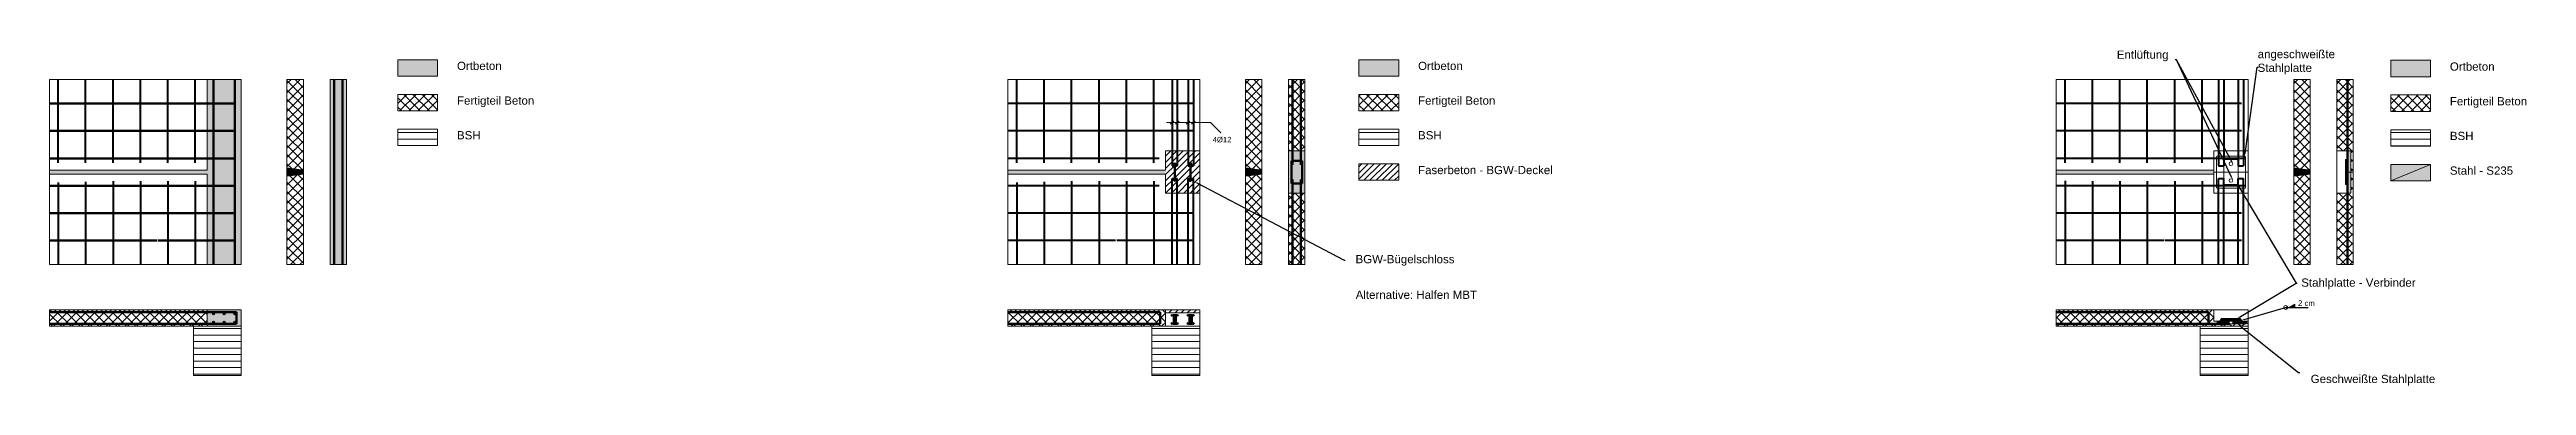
# Model space of a CAD drawing. Header units: millimetres. Extents: x 749 to 18816, y 346 to 2797.
import ezdxf
from ezdxf import colors
from ezdxf.entities.mleader import LeaderData, LeaderLine
from ezdxf.math import Vec2, Vec3

# ---------------------------------------------------------------- set-up
doc = ezdxf.new("R2010")
doc.units = ezdxf.units.MM
doc.header["$LTSCALE"] = 5
doc.layers.add('dick', color=7, linetype='Continuous')
doc.styles.get("Standard").update_dxf_attribs({"font": 'arial.ttf'})
doc.linetypes.add('ZIGZAG', pattern='A,0.00254,-5.08,[131,ltypeshp.shx,S=5.08,R=0,X=-5.08,Y=0],-10.16,[131,ltypeshp.shx,S=5.08,R=180,X=5.08,Y=0],-5.08', length=20.32254)

msp = doc.modelspace()

# ---------------------------------------------------------------- hatches: boundary and pattern name
at = {"lineweight": 9, "transparency": 33554559}
h = msp.add_hatch(color=8, dxfattribs=at)
h.dxf.hatch_style = 1
h.paths.add_polyline_path([(3580, 2602), (3580, 2723), (3290, 2723), (3290, 2602)])
h = msp.add_hatch(color=8, dxfattribs=at)
h.dxf.hatch_style = 1
h.paths.add_polyline_path([(10590, 2602), (10590, 2723), (10299, 2723), (10299, 2602)])
at = {"linetype": 'Continuous', "lineweight": 9, "transparency": 33554559}
h = msp.add_hatch(color=8, dxfattribs=at)
h.dxf.hatch_style = 1
h.paths.add_polyline_path([(18116, 2598), (18116, 2719), (17826, 2719), (17826, 2598)])
h = msp.add_hatch(color=8, dxfattribs=at)
h.dxf.hatch_style = 1
h.paths.add_polyline_path([(2100, 2003), (1945, 2003), (1945, 1803), (2100, 1803)])
h.paths.add_polyline_path([(2100, 2203), (1945, 2203), (1945, 2003), (2100, 2003)])
h.paths.add_polyline_path([(2100, 2403), (1945, 2403), (1945, 2203), (2100, 2203)])
h.paths.add_polyline_path([(2100, 2578), (1945, 2578), (1945, 2403), (2100, 2403)])
h.paths.add_polyline_path([(2148, 2578), (2100, 2578), (2100, 2403), (2100, 2203), (2100, 2003), (2100, 1803), (2100, 1228), (2148, 1228)])
h.paths.add_polyline_path([(2100, 1803), (1945, 1803), (1945, 1603), (2100, 1603)])
h.paths.add_polyline_path([(2100, 1603), (1945, 1603), (1945, 1403), (2100, 1403)])
h.paths.add_polyline_path([(2100, 1403), (1945, 1403), (1945, 1228), (2100, 1228)])
h.paths.add_polyline_path([(1945, 1403), (1898, 1403), (1898, 1228), (1945, 1228)])
h.paths.add_polyline_path([(1945, 1603), (1898, 1603), (1898, 1403), (1945, 1403)])
h.paths.add_polyline_path([(1945, 1803), (1898, 1803), (1898, 1603), (1945, 1603)])
h.paths.add_polyline_path([(1945, 2003), (1898, 2003), (1898, 1918), (749, 1918), (749, 1888), (1898, 1888), (1898, 1803), (1945, 1803)])
h.paths.add_polyline_path([(1945, 2203), (1898, 2203), (1898, 2003), (1945, 2003)])
h.paths.add_polyline_path([(1945, 2403), (1898, 2403), (1898, 2203), (1945, 2203)])
h.paths.add_polyline_path([(1945, 2578), (1898, 2578), (1898, 2403), (1945, 2403)])
at = {"linetype": 'Continuous', "lineweight": 9, "transparency": 33554687}
h = msp.add_hatch(dxfattribs=at)
h.set_pattern_fill('ANSI37', color=256, scale=15)
h.paths.add_polyline_path([(2601, 2578), (2571, 2578), (2481, 2578), (2481, 1933), (2601, 1918)])
h.paths.add_polyline_path([(2601, 1888), (2481, 1873), (2481, 1228), (2511, 1228), (2601, 1228)])
at = {"linetype": 'Continuous', "lineweight": 9, "transparency": 33554559}
h = msp.add_hatch(color=8, dxfattribs=at)
h.dxf.hatch_style = 1
h.paths.add_polyline_path([(2885, 2578), (2825, 2578), (2825, 1228), (2885, 1228)])
h.paths.add_polyline_path([(2825, 2578), (2795, 2578), (2795, 1228), (2825, 1228)])
h.paths.add_polyline_path([(2915, 2578), (2885, 2578), (2885, 1228), (2915, 1228)])
at = {"linetype": 'Continuous', "lineweight": 9, "transparency": 33554687}
h = msp.add_hatch(dxfattribs=at)
h.set_pattern_fill('ANSI37', color=256, scale=15)
h.set_pattern_definition([(45, (6991.16, 0), (-33.67596, 33.67596), []), (135, (6991.16, 0), (-33.67596, -33.67596), [])])
h.paths.add_polyline_path([(9592, 2578), (9562, 2578), (9472, 2578), (9472, 1933), (9592, 1918)])
h.paths.add_polyline_path([(9592, 1888), (9472, 1873), (9472, 1228), (9502, 1228), (9592, 1228)])
h = msp.add_hatch(dxfattribs=at)
h.set_pattern_fill('ANSI37', color=256, scale=15)
h.paths.add_polyline_path([(9876, 2578), (9816, 2578), (9816, 2057), (9876, 2057)])
h.paths.add_polyline_path([(9906, 2578), (9876, 2578), (9876, 2057), (9906, 2057)])
h.paths.add_polyline_path([(9816, 2578), (9786, 2578), (9786, 2057), (9816, 2057)])
h.paths.add_polyline_path([(9816, 1749), (9786, 1749), (9786, 1228), (9816, 1228)])
h.paths.add_polyline_path([(9876, 1749), (9816, 1749), (9816, 1228), (9876, 1228)])
h.paths.add_polyline_path([(9906, 1749), (9876, 1749), (9876, 1228), (9906, 1228)])
h = msp.add_hatch(dxfattribs=at)
h.set_pattern_fill('ANSI37', color=256, scale=15)
h.set_pattern_definition([(45, (14637.06, 0), (-33.67596, 33.67596), []), (135, (14637.06, 0), (-33.67596, -33.67596), [])])
h.paths.add_polyline_path([(17238, 2578), (17208, 2578), (17118, 2578), (17118, 1933), (17238, 1918)])
h.paths.add_polyline_path([(17238, 1888), (17118, 1873), (17118, 1228), (17148, 1228), (17238, 1228)])
h = msp.add_hatch(dxfattribs=at)
h.set_pattern_fill('ANSI37', color=256, scale=15)
h.paths.add_polyline_path([(17510, 2578), (17432, 2578), (17432, 2057), (17510, 2057)])
h.paths.add_polyline_path([(17510, 1749), (17432, 1749), (17432, 1228), (17462, 1228), (17510, 1228)])
h.paths.add_polyline_path([(17552, 1903), (17535, 1903), (17535, 1749), (17515, 1749), (17510, 1749), (17510, 1228), (17552, 1228)])
h.paths.add_polyline_path([(17552, 2578), (17522, 2578), (17510, 2578), (17510, 2057), (17515, 2057), (17535, 2057), (17535, 1903), (17552, 1903)])
at = {"lineweight": 9, "transparency": 33554687}
h = msp.add_hatch(dxfattribs=at)
h.set_pattern_fill('ANSI37', color=256, scale=15)
h.set_pattern_definition([(45, (481.336, 0), (-33.67596, 33.67596), []), (135, (481.336, 0), (-33.67596, -33.67596), [])])
h.paths.add_polyline_path([(3580, 2349), (3580, 2470), (3290, 2470), (3290, 2349)])
h = msp.add_hatch(dxfattribs=at)
h.set_pattern_fill('ANSI37', color=256, scale=15)
h.set_pattern_definition([(45, (500, 0), (-33.67596, 33.67596), []), (135, (500, 0), (-33.67596, -33.67596), [])])
h.paths.add_polyline_path([(10590, 2349), (10590, 2470), (10299, 2470), (10299, 2349)])
at = {"linetype": 'Continuous', "lineweight": 9, "transparency": 33554687}
h = msp.add_hatch(dxfattribs=at)
h.set_pattern_fill('ANSI37', color=256, scale=15)
h.set_pattern_definition([(45, (-335.54, 0), (-33.67596, 33.67596), []), (135, (-335.54, 0), (-33.67596, -33.67596), [])])
h.paths.add_polyline_path([(18116, 2345), (18116, 2466), (17826, 2466), (17826, 2345)])
at = {"lineweight": 9, "transparency": 33554687}
h = msp.add_hatch(dxfattribs=at)
h.set_pattern_fill('ANSI31', color=256, scale=15, angle=315)
h.paths.add_polyline_path([(3290, 2217), (3290, 2096), (3580, 2096), (3580, 2217)])
h = msp.add_hatch(dxfattribs=at)
h.set_pattern_fill('ANSI31', color=256, scale=15, angle=315)
h.set_pattern_definition([(0, (500, 0), (1e-14, 47.625), [])])
h.paths.add_polyline_path([(10299, 2217), (10299, 2096), (10590, 2096), (10590, 2217)])
h = msp.add_hatch(dxfattribs=at)
h.set_pattern_fill('ANSI31', color=256, scale=15, angle=315)
h.set_pattern_definition([(0, (-335.54, 0), (1e-14, 47.625), [])])
h.paths.add_polyline_path([(17826, 2212), (17826, 2092), (18116, 2092), (18116, 2212)])
at = {"lineweight": 9, "transparency": 33554559}
h = msp.add_hatch(dxfattribs=at)
h.set_pattern_fill('ANSI31', color=256, scale=10)
h.paths.add_polyline_path([(9139, 2057), (9092, 2057), (9092, 1949), (9072, 1949), (9072, 1856), (9092, 1856), (9092, 1749), (9139, 1749)])
edge = h.paths.add_edge_path()
edge.add_line((9092, 2057), (9053, 2057))
edge.add_line((9053, 2057), (9053, 1949))
edge.add_line((9053, 1949), (9072, 1949))
edge.add_line((9072, 1949), (9072, 1956))
edge.add_line((9072, 1956), (9060, 1956))
edge.add_arc((9072, 1956), 12.4, 0, 180, ccw=False)
edge.add_line((9085, 1956), (9072, 1956))
edge.add_line((9072, 1956), (9072, 1949))
edge.add_line((9072, 1949), (9092, 1949))
edge.add_line((9092, 1949), (9092, 2057))
h.paths.add_polyline_path([(9053, 2057), (8975, 2057), (8975, 1949), (8956, 1949), (8956, 1856), (8975, 1856), (8975, 1749), (9053, 1749), (9053, 1856), (9072, 1856), (9072, 1949), (9053, 1949)])
edge = h.paths.add_edge_path()
edge.add_line((8975, 2057), (8937, 2057))
edge.add_line((8937, 2057), (8937, 1949))
edge.add_line((8937, 1949), (8956, 1949))
edge.add_line((8956, 1949), (8956, 1956))
edge.add_line((8956, 1956), (8944, 1956))
edge.add_arc((8956, 1956), 12.4, 0, 180, ccw=False)
edge.add_line((8968, 1956), (8956, 1956))
edge.add_line((8956, 1956), (8956, 1949))
edge.add_line((8956, 1949), (8975, 1949))
edge.add_line((8975, 1949), (8975, 2057))
h.paths.add_polyline_path([(8937, 2057), (8889, 2057), (8889, 1918), (8888, 1918), (8888, 1888), (8889, 1888), (8889, 1749), (8937, 1749), (8937, 1856), (8956, 1856), (8956, 1949), (8937, 1949)])
edge = h.paths.add_edge_path()
edge.add_line((8975, 1856), (8956, 1856))
edge.add_line((8956, 1856), (8956, 1850))
edge.add_line((8956, 1850), (8968, 1850))
edge.add_arc((8956, 1850), 12.4, -180, 0, ccw=False)
edge.add_line((8944, 1850), (8956, 1850))
edge.add_line((8956, 1850), (8956, 1856))
edge.add_line((8956, 1856), (8937, 1856))
edge.add_line((8937, 1856), (8937, 1749))
edge.add_line((8937, 1749), (8975, 1749))
edge.add_line((8975, 1749), (8975, 1856))
edge = h.paths.add_edge_path()
edge.add_line((9092, 1856), (9072, 1856))
edge.add_line((9072, 1856), (9072, 1850))
edge.add_line((9072, 1850), (9085, 1850))
edge.add_arc((9072, 1850), 12.4, -180, 0, ccw=False)
edge.add_line((9060, 1850), (9072, 1850))
edge.add_line((9072, 1850), (9072, 1856))
edge.add_line((9072, 1856), (9053, 1856))
edge.add_line((9053, 1856), (9053, 1749))
edge.add_line((9053, 1749), (9092, 1749))
edge.add_line((9092, 1749), (9092, 1856))
at = {"linetype": 'Continuous', "lineweight": 9, "transparency": 33554516}
h = msp.add_hatch(color=256, dxfattribs=at)
h.dxf.hatch_style = 1
h.paths.add_polyline_path([(17515, 1994), (17495, 1994), (17495, 1812), (17515, 1812)])
at = {"linetype": 'Continuous', "lineweight": 9, "transparency": 33554687}
h = msp.add_hatch(color=256, dxfattribs=at)
h.dxf.hatch_style = 1
h.paths.add_polyline_path([(17535, 1903), (17515, 1903), (17515, 1749), (17535, 1749)])
h.paths.add_polyline_path([(17535, 2057), (17515, 2057), (17515, 1903), (17535, 1903)])
at = {"linetype": 'Continuous', "lineweight": 9, "transparency": 33554559}
h = msp.add_hatch(color=8, dxfattribs=at)
h.dxf.hatch_style = 1
h.paths.add_polyline_path([(2601, 1918), (2481, 1933), (2481, 1873), (2601, 1888)])
at = {"lineweight": 9, "transparency": 33554559}
h = msp.add_hatch(color=8, dxfattribs=at)
h.dxf.hatch_style = 1
h.paths.add_polyline_path([(8889, 1918), (7740, 1918), (7740, 1888), (8889, 1888)])
at = {"linetype": 'Continuous', "lineweight": 9, "transparency": 33554559}
h = msp.add_hatch(color=8, dxfattribs=at)
h.dxf.hatch_style = 1
h.paths.add_polyline_path([(9592, 1918), (9472, 1933), (9472, 1873), (9592, 1888)])
at = {"lineweight": 9, "transparency": 33554559}
h = msp.add_hatch(dxfattribs=at)
h.set_pattern_fill('ANSI31', color=256, scale=10)
h.set_pattern_definition([(45, (500, 0), (-22.45064, 22.45064), [])])
h.paths.add_polyline_path([(10590, 1843), (10590, 1964), (10299, 1964), (10299, 1843)])
at = {"linetype": 'Continuous', "lineweight": 9, "transparency": 33554559}
h = msp.add_hatch(color=8, dxfattribs=at)
h.dxf.hatch_style = 1
h.paths.add_polyline_path([(16535, 1918), (15386, 1918), (15386, 1888), (16535, 1888)])
h = msp.add_hatch(color=8, dxfattribs=at)
h.dxf.hatch_style = 1
h.paths.add_polyline_path([(17238, 1918), (17118, 1933), (17118, 1873), (17238, 1888)])
at = {"lineweight": 9, "transparency": 33554516}
h = msp.add_hatch(color=256, dxfattribs=at)
h.dxf.hatch_style = 1
h.paths.add_polyline_path([(18116, 1959), (17826, 1959), (17826, 1839)])
at = {"lineweight": 9, "transparency": 33554687}
h = msp.add_hatch(color=256, dxfattribs=at)
h.dxf.hatch_style = 1
h.paths.add_polyline_path([(18116, 1959), (17826, 1839), (18116, 1839)])
h = msp.add_hatch(color=256, dxfattribs=at)
h.dxf.hatch_style = 1
h.paths.add_polyline_path([(17127, 939), (17086, 915), (17127, 915)])
h = msp.add_hatch(dxfattribs=at)
h.set_pattern_fill('ANSI37', color=256, scale=15)
h.paths.add_polyline_path([(1898, 898), (749, 898), (749, 880), (1898, 880)])
h.paths.add_polyline_path([(1898, 880), (749, 880), (749, 797), (1898, 797)])
h.paths.add_polyline_path([(1898, 797), (749, 797), (749, 778), (1898, 778)])
h = msp.add_hatch(dxfattribs=at)
h.set_pattern_fill('ANSI31', color=256, scale=15, angle=315)
h.paths.add_polyline_path([(1798, 778), (1798, 418), (2148, 418), (2148, 778)])
at = {"lineweight": 9, "transparency": 33554559}
h = msp.add_hatch(color=8, dxfattribs=at)
h.dxf.hatch_style = 1
h.paths.add_polyline_path([(2148, 778), (2148, 898), (1898, 898), (1898, 778)])
h.paths.add_polyline_path([(2107, 808, -1), (2094, 808, -1)], flags=16)
h.paths.add_polyline_path([(2030, 808, -1), (2016, 808, -1)], flags=16)
h.paths.add_polyline_path([(2094, 868, -1), (2107, 868, -1)], flags=16)
h.paths.add_polyline_path([(2016, 868, -1), (2030, 868, -1)], flags=16)
h.paths.add_polyline_path([(1939, 808, -1), (1952, 808, -1)], flags=16)
h.paths.add_polyline_path([(1939, 868, -1), (1952, 868, -1)], flags=16)
at = {"lineweight": 9, "transparency": 33554687}
h = msp.add_hatch(color=256, dxfattribs=at)
h.dxf.hatch_style = 1
h.paths.add_polyline_path([(2107, 868, 1), (2094, 868, 1)])
h.paths.add_polyline_path([(2030, 868, 1), (2016, 868, 1)])
h.paths.add_polyline_path([(1952, 868, 1), (1939, 868, 1)])
h.paths.add_polyline_path([(1952, 808, 1), (1939, 808, 1)])
h.paths.add_polyline_path([(2030, 808, 1), (2016, 808, 1)])
h.paths.add_polyline_path([(2107, 808, 1), (2094, 808, 1)])
h = msp.add_hatch(dxfattribs=at)
h.set_pattern_fill('ANSI37', color=256, scale=15)
h.paths.add_polyline_path([(8889, 898), (7740, 898), (7740, 880), (8889, 880)])
h.paths.add_polyline_path([(8889, 880), (7740, 880), (7740, 797), (8889, 797)])
h.paths.add_polyline_path([(8889, 797), (7740, 797), (7740, 778), (8889, 778)])
h = msp.add_hatch(dxfattribs=at)
h.set_pattern_fill('ANSI31', color=256, scale=15, angle=315)
h.paths.add_polyline_path([(8789, 778), (8789, 418), (9139, 418), (9139, 778)])
at = {"lineweight": 9, "transparency": 33554559}
h = msp.add_hatch(dxfattribs=at)
h.set_pattern_fill('ANSI31', color=256, scale=10)
h.paths.add_polyline_path([(9139, 898), (8889, 898), (8889, 876), (9139, 876)])
at = {"lineweight": 100, "transparency": 33554687}
h = msp.add_hatch(color=256, dxfattribs=at)
h.dxf.hatch_style = 1
h.paths.add_polyline_path([(8969, 858, 1), (8982, 858, 1)])
h.paths.add_polyline_path([(8969, 798, 1), (8982, 798, 1)])
h.paths.add_polyline_path([(9085, 858, 1), (9098, 858, 1)])
h.paths.add_polyline_path([(9046, 858, 1), (9060, 858, 1)])
h.paths.add_polyline_path([(8943, 858, 1), (8930, 858, 1)])
h.paths.add_polyline_path([(8943, 798, 1), (8930, 798, 1)])
h.paths.add_polyline_path([(9060, 798, 1), (9046, 798, 1)])
h.paths.add_polyline_path([(9098, 798, 1), (9085, 798, 1)])
at = {"lineweight": 9, "transparency": 33554554}
h = msp.add_hatch(color=256, dxfattribs=at)
h.dxf.hatch_style = 1
h.paths.add_polyline_path([(8944, 790), (8968, 790), (8968, 865), (8944, 865)])
h.paths.add_polyline_path([(9060, 790), (9085, 790), (9085, 865), (9060, 865)])
at = {"linetype": 'Continuous', "lineweight": 9, "transparency": 33554687}
h = msp.add_hatch(dxfattribs=at)
h.set_pattern_fill('ANSI37', color=256, scale=15)
h.paths.add_polyline_path([(16497, 880), (15386, 880), (15386, 797), (16497, 797)], flags=17)
h.paths.add_polyline_path([(16535, 898), (15386, 898), (15386, 880), (16497, 880), (16497, 797), (16560, 797), (16560, 816), (16535, 816)])
h.paths.add_polyline_path([(16785, 816), (16770, 816), (16770, 797), (16674, 797), (16647, 797), (16560, 797), (15386, 797), (15386, 778), (16785, 778)])
at = {"lineweight": 9, "transparency": 33554687}
h = msp.add_hatch(dxfattribs=at)
h.set_pattern_fill('ANSI31', color=256, scale=15, angle=315)
h.paths.add_polyline_path([(16435, 778), (16435, 418), (16785, 418), (16785, 778)])
h = msp.add_hatch(color=256, dxfattribs=at)
h.dxf.hatch_style = 1
h.paths.add_polyline_path([(16770, 816), (16674, 816), (16674, 797), (16770, 797)])
h.paths.add_polyline_path([(16647, 816), (16560, 816), (16560, 797), (16647, 797)])
at = {"lineweight": 9, "true_color": 0x293189, "transparency": 33554516}
h = msp.add_hatch(color=177, dxfattribs=at)
h.dxf.hatch_style = 1
h.paths.add_polyline_path([(16590, 830), (16576, 816), (16590, 816)])
h.paths.add_polyline_path([(16731, 830), (16731, 816), (16745, 816)])
at = {"lineweight": 9, "transparency": 33554516}
h = msp.add_hatch(color=256, dxfattribs=at)
h.dxf.hatch_style = 1
h.paths.add_polyline_path([(16731, 835), (16590, 835), (16590, 816), (16647, 816), (16674, 816), (16731, 816)])
at = {"layer": 'dick', "linetype": 'Continuous', "lineweight": 18, "transparency": 33554559}
h = msp.add_hatch(color=8, dxfattribs=at)
h.dxf.hatch_style = 1
h.paths.add_polyline_path([(9816, 2057), (9786, 2057), (9786, 1749), (9816, 1749), (9816, 1820), (9807, 1820), (9807, 1986), (9816, 1986)])
h.paths.add_polyline_path([(9876, 2057), (9816, 2057), (9816, 1986), (9876, 1986)])
h.paths.add_polyline_path([(9886, 1986), (9807, 1986), (9807, 1820), (9816, 1820), (9886, 1820)])
h.paths.add_polyline_path([(9876, 1820), (9816, 1820), (9816, 1749), (9876, 1749)])
h.paths.add_polyline_path([(9906, 2057), (9876, 2057), (9876, 1986), (9886, 1986), (9886, 1820), (9876, 1820), (9876, 1749), (9906, 1749)])
at = {"layer": 'dick', "transparency": 33554687}
h = msp.add_hatch(color=256, dxfattribs=at)
h.dxf.hatch_style = 1
h.paths.add_polyline_path([(8944, 1956), (8968, 1956, 1)])
h.paths.add_polyline_path([(9060, 1956), (9085, 1956, 1)])
h.paths.add_polyline_path([(9085, 1850), (9060, 1850, 1)])
h.paths.add_polyline_path([(8968, 1850), (8944, 1850, 1)])

# ---------------------------------------------------------------- linework, layer by layer
at = {"color": 0, "linetype": 'Continuous', "lineweight": 9}
for p, q in [((749, 2003), (749, 2578)), ((749, 2578), (1185, 2578)), ((1462, 2578), (1898, 2578)), ((2148, 2578), (1898, 2578)), ((2481, 2578), (2481, 1228)), ((2601, 2578), (2481, 2578)), ((2601, 2578), (2571, 2578)), ((2601, 1228), (2601, 2578)), ((2795, 2578), (2795, 1228)), ((2915, 2578), (2795, 2578)), ((2915, 2578), (2885, 2578)), ((2915, 1228), (2915, 2578)), ((8301, 2578), (7740, 2578)), ((9472, 2578), (9472, 1228)), ((9592, 2578), (9472, 2578)), ((9592, 2578), (9562, 2578)), ((9592, 1228), (9592, 2578)), ((9786, 2578), (9786, 1228)), ((9906, 2578), (9786, 2578)), ((9906, 2578), (9876, 2578)), ((9906, 1228), (9906, 2578)), ((17118, 2578), (17118, 1228)), ((17238, 2578), (17118, 2578)), ((17238, 2578), (17208, 2578)), ((17238, 1228), (17238, 2578)), ((17432, 2578), (17432, 1228)), ((17552, 2578), (17432, 2578)), ((17552, 2578), (17522, 2578)), ((17552, 1228), (17552, 2578)), ((2481, 1933), (2601, 1918)), ((2481, 1873), (2601, 1888)), ((9472, 1933), (9592, 1918)), ((9472, 1873), (9592, 1888)), ((17118, 1933), (17238, 1918)), ((17118, 1873), (17238, 1888)), ((749, 1750), (749, 1228)), ((7740, 1765), (7740, 1228)), ((1185, 1228), (749, 1228)), ((1462, 1228), (1898, 1228)), ((2148, 1228), (1898, 1228)), ((2481, 1228), (2601, 1228)), ((2481, 1228), (2511, 1228)), ((2795, 1228), (2915, 1228)), ((2795, 1228), (2825, 1228)), ((7740, 1228), (8301, 1228)), ((9472, 1228), (9592, 1228)), ((9472, 1228), (9502, 1228)), ((9786, 1228), (9906, 1228)), ((9786, 1228), (9816, 1228)), ((17118, 1228), (17238, 1228)), ((17118, 1228), (17148, 1228)), ((17432, 1228), (17552, 1228)), ((17432, 1228), (17462, 1228)), ((749, 898), (749, 778))]:
    msp.add_line(p, q, dxfattribs=at)
at = {"color": 0, "linetype": 'ZIGZAG', "lineweight": 9}
for p, q in [((1185, 2578), (1462, 2578)), ((8301, 2578), (8578, 2578)), ((15947, 2578), (16224, 2578)), ((749, 2026), (749, 1750)), ((7740, 2041), (7740, 1765)), ((15386, 2041), (15386, 1765)), ((1185, 1228), (1462, 1228)), ((8301, 1228), (8578, 1228)), ((15911, 1228), (16188, 1228))]:
    msp.add_line(p, q, dxfattribs=at)
at = {"lineweight": 9}
for p, q in [((1898, 2578), (1898, 1918)), ((2148, 2578), (2148, 1228)), ((9139, 2578), (9139, 1228)), ((16785, 2578), (16785, 1228)), ((8897, 2264), (9217, 2264)), ((8923, 2252), (8937, 2264)), ((8937, 2264), (8950, 2275)), ((8962, 2252), (8975, 2264)), ((8975, 2264), (8989, 2275)), ((9039, 2252), (9053, 2264)), ((9053, 2264), (9066, 2275)), ((9078, 2252), (9092, 2264)), ((9092, 2264), (9105, 2275)), ((9217, 2264), (9293, 2189)), ((8889, 1918), (8889, 2057)), ((8889, 2057), (9139, 2057)), ((16535, 1918), (16535, 2057)), ((16535, 2057), (16785, 2057)), ((16555, 2014), (16555, 1903)), ((16760, 2020), (16561, 2020)), ((16766, 1903), (16766, 2014)), ((749, 1918), (1898, 1918)), ((749, 1888), (1898, 1888)), ((1898, 1888), (1898, 1228)), ((7740, 1918), (8889, 1918)), ((7740, 1888), (8889, 1888)), ((8889, 1888), (8889, 1749)), ((15386, 1918), (16535, 1918)), ((15386, 1888), (16535, 1888)), ((16535, 1918), (16535, 1888)), ((16535, 1903), (16785, 1903)), ((16535, 1888), (16535, 1749)), ((16555, 1903), (16766, 1903)), ((16555, 1791), (16555, 1903)), ((16766, 1903), (16766, 1791)), ((18116, 1959), (17826, 1839)), ((8889, 1749), (9139, 1749)), ((16535, 1749), (16785, 1749)), ((16760, 1786), (16561, 1786)), ((2148, 898), (749, 898)), ((2148, 778), (749, 778)), ((1798, 778), (1798, 418)), ((1898, 898), (1898, 778)), ((2148, 898), (2148, 418)), ((9139, 898), (7740, 898)), ((9139, 778), (7740, 778)), ((8789, 778), (8789, 418)), ((8889, 898), (8889, 778)), ((9139, 876), (8889, 876)), ((8944, 865), (8968, 865)), ((8944, 790), (8944, 865)), ((8944, 790), (8968, 790)), ((8968, 790), (8968, 865)), ((9060, 865), (9085, 865)), ((9060, 790), (9060, 865)), ((9060, 790), (9085, 790)), ((9085, 790), (9085, 865)), ((9139, 898), (9139, 418)), ((16785, 898), (15386, 898)), ((16785, 778), (15386, 778)), ((16435, 778), (16435, 418)), ((16535, 898), (16535, 816)), ((16535, 816), (16647, 816)), ((16576, 816), (16590, 830)), ((16590, 835), (16731, 835)), ((16590, 816), (16590, 835)), ((16647, 816), (16590, 816)), ((16647, 816), (16647, 797)), ((16647, 816), (16674, 816)), ((16674, 797), (16647, 797)), ((16674, 816), (16674, 797)), ((16674, 816), (16785, 816)), ((16731, 816), (16674, 816)), ((16745, 797), (16674, 797)), ((16731, 835), (16731, 816)), ((16745, 816), (16731, 830)), ((16785, 898), (16785, 418)), ((2148, 418), (1798, 418)), ((9139, 418), (8789, 418)), ((16785, 418), (16435, 418))]:
    msp.add_line(p, q, dxfattribs=at)
at = {"color": 7, "linetype": 'Continuous', "lineweight": 9}
for p, q in [((7740, 2578), (7740, 2041)), ((8578, 2578), (9139, 2578)), ((15947, 2578), (15386, 2578)), ((15386, 2041), (15386, 2578)), ((16785, 2578), (16224, 2578)), ((9786, 2057), (9906, 2057)), ((17432, 2057), (17515, 2057)), ((17515, 2057), (17515, 1749)), ((17515, 1903), (17552, 1903)), ((9786, 1749), (9906, 1749)), ((15386, 1765), (15386, 1228)), ((17432, 1749), (17515, 1749)), ((9139, 1228), (8578, 1228)), ((15386, 1228), (15911, 1228)), ((16188, 1228), (16785, 1228)), ((15386, 898), (15386, 778))]:
    msp.add_line(p, q, dxfattribs=at)
at = {"linetype": 'Continuous', "lineweight": 9}
msp.add_line((7740, 898), (7740, 778), dxfattribs=at)
at = {"lineweight": 70}
for p, q in [((8851, 880), (7740, 880)), ((8851, 797), (7740, 797)), ((8851, 880), (8851, 797))]:
    msp.add_line(p, q, dxfattribs=at)
at = {"lineweight": 9}
for points in [[(3290, 2723), (3580, 2723), (3580, 2602), (3290, 2602)], [(10299, 2723), (10590, 2723), (10590, 2602), (10299, 2602)], [(17826, 2719), (18116, 2719), (18116, 2598), (17826, 2598)], [(3290, 2470), (3580, 2470), (3580, 2349), (3290, 2349)], [(10299, 2470), (10590, 2470), (10590, 2349), (10299, 2349)], [(17826, 2466), (18116, 2466), (18116, 2345), (17826, 2345)], [(3290, 2217), (3580, 2217), (3580, 2096), (3290, 2096)], [(10299, 2217), (10590, 2217), (10590, 2096), (10299, 2096)], [(17826, 2212), (18116, 2212), (18116, 2092), (17826, 2092)], [(10299, 1964), (10590, 1964), (10590, 1843), (10299, 1843)], [(17826, 1959), (18116, 1959), (18116, 1839), (17826, 1839)]]:
    msp.add_lwpolyline(points, close=True, dxfattribs=at)
msp.add_lwpolyline([(16614, 1994), (16706, 1994, -0.414214), (16712, 1988), (16712, 1817, -0.414214), (16706, 1812), (16614, 1812, -0.414214), (16608, 1817), (16608, 1988, -0.414214)], format="xyb", close=True, dxfattribs=at)
at = {"color": 7, "linetype": 'Continuous', "lineweight": 9}
for points in [[(17495, 1994), (17515, 1994), (17515, 1812), (17495, 1812)], [(17515, 2057), (17535, 2057), (17535, 1749), (17515, 1749)]]:
    msp.add_lwpolyline(points, close=True, dxfattribs=at)
at = {"lineweight": 9}
for points in [[(17127, 915), (17127, 939), (17086, 915)], [(16647, 816), (16560, 816), (16560, 797), (16647, 797)], [(16674, 797), (16770, 797), (16770, 816), (16674, 816)]]:
    msp.add_lwpolyline(points, dxfattribs=at)
for centre, radius in [((16660, 1964), 13.1), ((16660, 1842), 13.1), ((17059, 915), 13.8)]:
    msp.add_circle(centre, radius, dxfattribs=at)
for centre in [(8937, 858), (8937, 798), (8975, 858), (8975, 798), (9053, 858), (9053, 798), (9092, 858), (9092, 798)]:
    msp.add_circle(centre, 6.62)
for centre, start, end in [((16561, 2014), 90, 180), ((16760, 2014), 0, 90), ((16561, 1791), 180, 270), ((16760, 1791), 270, 0)]:
    msp.add_arc(centre, 5.88, start, end, dxfattribs=at)
at = {"layer": 'dick', "lineweight": 40}
for p, q in [((812, 1970), (812, 2578)), ((1012, 1970), (1012, 2578)), ((1212, 1970), (1212, 2578)), ((1412, 1970), (1412, 2578)), ((1612, 1970), (1612, 2578)), ((1812, 1970), (1812, 2578)), ((7804, 1970), (7804, 2578)), ((8004, 1970), (8004, 2578)), ((8204, 1970), (8204, 2578)), ((8404, 1970), (8404, 2578)), ((8604, 1970), (8604, 2578)), ((8804, 1970), (8804, 2578)), ((8937, 2578), (8937, 1949)), ((8975, 2578), (8975, 1949)), ((9053, 2578), (9053, 1949)), ((9092, 2578), (9092, 1949)), ((15450, 1970), (15450, 2578)), ((15650, 1970), (15650, 2578)), ((15850, 1970), (15850, 2578)), ((16050, 1970), (16050, 2578)), ((16250, 1970), (16250, 2578)), ((16450, 1970), (16450, 2578)), ((16569, 2578), (16569, 1949)), ((16608, 2578), (16608, 1949)), ((16712, 2578), (16712, 1949)), ((16751, 2578), (16751, 1949)), ((8397, 2403), (7740, 2403)), ((9092, 2403), (8404, 2403)), ((16043, 2403), (15386, 2403)), ((16738, 2403), (16050, 2403)), ((9092, 2203), (7740, 2203)), ((16738, 2203), (15386, 2203)), ((8842, 2003), (7740, 2003)), ((16766, 2003), (15386, 2003)), ((812, 1828), (812, 1228)), ((1012, 1832), (1012, 1228)), ((1212, 1836), (1212, 1228)), ((1412, 1836), (1412, 1228)), ((1612, 1836), (1612, 1228)), ((1812, 1836), (1812, 1228)), ((7804, 1828), (7804, 1228)), ((8004, 1832), (8004, 1228)), ((8204, 1836), (8204, 1228)), ((8404, 1836), (8404, 1228)), ((8604, 1836), (8604, 1228)), ((8804, 1836), (8804, 1228)), ((8937, 1949), (8975, 1949)), ((8937, 1228), (8937, 1856)), ((8937, 1856), (8975, 1856)), ((8975, 1228), (8975, 1856)), ((9053, 1949), (9092, 1949)), ((9053, 1228), (9053, 1856)), ((9053, 1856), (9092, 1856)), ((9092, 1228), (9092, 1856)), ((15450, 1839), (15450, 1228)), ((15650, 1837), (15650, 1228)), ((15850, 1836), (15850, 1228)), ((16050, 1836), (16050, 1228)), ((16250, 1836), (16250, 1228)), ((16450, 1836), (16450, 1228)), ((16569, 1949), (16608, 1949)), ((16569, 1228), (16569, 1856)), ((16569, 1856), (16608, 1856)), ((16608, 1228), (16608, 1856)), ((16712, 1949), (16751, 1949)), ((16712, 1228), (16712, 1856)), ((16712, 1856), (16751, 1856)), ((16751, 1228), (16751, 1856)), ((8842, 1803), (7740, 1803)), ((16766, 1803), (15386, 1803)), ((9092, 1603), (7740, 1603)), ((16738, 1603), (15386, 1603)), ((8525, 1403), (7740, 1403)), ((9092, 1403), (8534, 1403)), ((16170, 1403), (15386, 1403)), ((16738, 1403), (16179, 1403))]:
    msp.add_line(p, q, dxfattribs=at)
at = {"layer": 'dick', "lineweight": 70}
for p, q in [((1945, 2578), (1945, 1228)), ((2100, 2578), (2100, 1228)), ((2825, 1228), (2825, 2578)), ((2885, 2578), (2885, 1228)), ((9816, 1956), (9816, 2578)), ((9876, 2578), (9876, 1956)), ((17510, 1956), (17510, 2578)), ((1406, 2403), (749, 2403)), ((2100, 2403), (1413, 2403)), ((2100, 2203), (749, 2203)), ((2100, 2003), (749, 2003)), ((9816, 1228), (9816, 1850)), ((9876, 1850), (9876, 1228)), ((17510, 1228), (17510, 1850)), ((2100, 1803), (749, 1803)), ((2100, 1603), (749, 1603)), ((1533, 1403), (749, 1403)), ((2100, 1403), (1542, 1403)), ((2112, 880), (749, 880)), ((2112, 797), (749, 797)), ((2112, 880), (2112, 797)), ((16497, 880), (15386, 880)), ((16647, 797), (15386, 797)), ((16497, 880), (16497, 797))]:
    msp.add_line(p, q, dxfattribs=at)
at = {"layer": 'dick'}
for p, q in [((8944, 1956), (8968, 1956)), ((8944, 1850), (8968, 1850)), ((9060, 1956), (9085, 1956)), ((9060, 1850), (9085, 1850))]:
    msp.add_line(p, q, dxfattribs=at)
at = {"layer": 'dick', "lineweight": 100}
for p, q in [((8956, 1850), (8956, 1956)), ((9072, 1850), (9072, 1956)), ((9807, 1820), (9807, 1986)), ((9886, 1820), (9886, 1986))]:
    msp.add_line(p, q, dxfattribs=at)
at = {"layer": 'dick', "color": 7, "linetype": 'Continuous', "lineweight": 200}
for p, q in [((9807, 1986), (9886, 1986)), ((9807, 1820), (9886, 1820))]:
    msp.add_line(p, q, dxfattribs=at)
at = {"layer": 'dick'}
for centre in [(1945, 868), (1945, 808), (2023, 868), (2023, 808), (2100, 868), (2100, 808)]:
    msp.add_circle(centre, 6.62, dxfattribs=at)
for centre, start, end in [((8956, 1956), 360, 180), ((8956, 1850), 180, 0), ((9072, 1956), 360, 180), ((9072, 1850), 180, 0)]:
    msp.add_arc(centre, 12.4, start, end, dxfattribs=at)

# ---------------------------------------------------------------- texts
at = {"lineweight": 9, "attachment_point": 1}
for s, width, insert, char_height in [('Ortbeton', 930.19, (3721, 2708), 60), ('Ortbeton', 930.19, (10731, 2708), 60), ('Entlüftung', 930.19, (15828, 2790), 60), ('angeschweißte Stahlplatte', 543.1, (16855, 2794), 60), ('Ortbeton', 930.19, (18257, 2703), 60), ('Fertigteil Beton', 930.19, (3721, 2455), 60), ('Fertigteil Beton', 930.19, (10731, 2455), 60), ('Fertigteil Beton', 930.19, (18257, 2450), 60), ('BSH', 930.19, (3721, 2202), 60), ('BSH', 930.19, (10731, 2202), 60), ('BSH', 930.19, (18257, 2197), 60), ('4%%C12', 930.19, (9233, 2160), 40), ('Faserbeton - BGW-Deckel', 930.19, (10731, 1948), 60), ('Stahl - S235', 930.19, (18257, 1944), 60), ('BGW-Bügelschloss', 930.19, (10275, 1298), 60), ('Stahlplatte - Verbinder', 930.19, (17173, 1127), 60), ('Alternative: Halfen MBT', 930.19, (10276, 1038), 60), ('2 cm', 170.81, (17150, 967), 40), ('Geschweißte Stahlplatte', 930.19, (17242, 424), 60)]:
    msp.add_mtext_dynamic_manual_height_columns(s, width=width, gutter_width=12.5, heights=[0], dxfattribs=dict(at, insert=insert, char_height=char_height))

# ---------------------------------------------------------------- leaders
at = {"lineweight": 9}
ml = msp.add_multileader_mtext('Standard', dxfattribs=at)
ml.set_content('', color=256)
ml.set_leader_properties()
ml.build(insert=Vec2(0, 0))
ml.multileader.update_dxf_attribs({"arrow_head_size": 20})
ctx = ml.context
ctx.base_point, ctx.arrow_head_size, ctx.plane_origin = Vec3(16250, 2721), 20, Vec3(16964, 1817)
ctx.text_align_type = 2
notes = []
notes.append((ctx, [(1, (1, 1, 0), (16262, 2721), (-1, 0), 8, [(0, [(16676, 1842)], 0, [])])]))
ctx.mtext.insert, ctx.mtext.alignment, ctx.mtext.flow_direction = Vec3(16252, 2723), 3, 5
ml = msp.add_multileader_mtext('Standard', dxfattribs=at)
ml.set_content('', color=256)
ml.set_leader_properties()
ml.build(insert=Vec2(0, 0))
ml.multileader.update_dxf_attribs({"arrow_head_size": 20})
ctx = ml.context
ctx.base_point, ctx.arrow_head_size, ctx.plane_origin = Vec3(16250, 2721), 20, Vec3(16964, 1988)
ctx.text_align_type = 2
notes.append((ctx, [(1, (1, 1, 0), (16262, 2721), (-1, 0), 8, [(0, [(16676, 1964)], 0, [])])]))
ctx.mtext.insert, ctx.mtext.alignment, ctx.mtext.flow_direction = Vec3(16252, 2723), 3, 5
ml = msp.add_multileader_mtext('Standard', dxfattribs=at)
ml.set_content('', color=256)
ml.set_leader_properties()
ml.build(insert=Vec2(0, 0))
ml.multileader.update_dxf_attribs({"arrow_head_size": 20})
ctx = ml.context
ctx.base_point, ctx.arrow_head_size, ctx.plane_origin = Vec3(16860, 2668), 20, Vec3(16760, 2020)
notes.append((ctx, [(0, (1, 1, 0), (16852, 2668), (1, 0), 8, [(0, [(16760, 2020)], 0, [])])]))
ctx.mtext.insert, ctx.mtext.flow_direction = Vec3(16862, 2670), 5
ml = msp.add_multileader_mtext('Standard', dxfattribs=at)
ml.set_content('', color=256)
ml.set_leader_properties()
ml.build(insert=Vec2(0, 0))
ml.multileader.update_dxf_attribs({"arrow_head_size": 20})
ctx = ml.context
ctx.base_point, ctx.arrow_head_size, ctx.plane_origin = Vec3(10199, 1260), 20, Vec3(9100, 1833)
notes.append((ctx, [(0, (1, 1, 0), (10191, 1260), (1, 0), 8, [(0, [(9100, 1833)], 0, [])])]))
ctx.mtext.insert, ctx.mtext.flow_direction = Vec3(10201, 1262), 5
ml = msp.add_multileader_mtext('Standard', dxfattribs=at)
ml.set_content('', color=256)
ml.set_leader_properties()
ml.build(insert=Vec2(0, 0))
ml.multileader.update_dxf_attribs({"arrow_head_size": 20})
ctx = ml.context
ctx.base_point, ctx.arrow_head_size, ctx.plane_origin = Vec3(17143, 1093), 20, Vec3(16706, 1817)
notes.append((ctx, [(0, (1, 1, 0), (17135, 1093), (1, 0), 8, [(0, [(16706, 1817)], 0, [])])]))
ctx.mtext.insert, ctx.mtext.flow_direction = Vec3(17145, 1095), 5
ml = msp.add_multileader_mtext('Standard', dxfattribs=at)
ml.set_content('', color=256)
ml.set_leader_properties()
ml.build(insert=Vec2(0, 0))
ml.multileader.update_dxf_attribs({"arrow_head_size": 20})
ctx = ml.context
ctx.base_point, ctx.arrow_head_size, ctx.plane_origin = Vec3(17143, 1093), 20, Vec3(16706, 835)
notes.append((ctx, [(0, (1, 1, 0), (17135, 1093), (1, 0), 8, [(0, [(16706, 835)], 0, [])])]))
ctx.mtext.insert, ctx.mtext.flow_direction = Vec3(17145, 1095), 5
ml = msp.add_multileader_mtext('Standard', dxfattribs=at)
ml.set_content('', color=256)
ml.set_leader_properties()
ml.build(insert=Vec2(0, 0))
ml.multileader.update_dxf_attribs({"arrow_head_size": 20})
ctx = ml.context
ctx.base_point, ctx.arrow_head_size, ctx.plane_origin = Vec3(17224, 915), 20, Vec3(17146, 1091)
notes.append((ctx, [(0, (1, 1, 0), (17059, 915), (1, 0), 165, [(0, [(16738, 823)], 0, [])])]))
ctx.mtext.insert, ctx.mtext.flow_direction = Vec3(17226, 917), 5
ml = msp.add_multileader_mtext('Standard', dxfattribs=at)
ml.set_content('', color=256)
ml.set_leader_properties()
ml.build(insert=Vec2(0, 0))
ml.multileader.update_dxf_attribs({"arrow_head_size": 20})
ctx = ml.context
ctx.base_point, ctx.arrow_head_size, ctx.plane_origin = Vec3(17162, 440), 20, Vec3(16706, 797)
notes.append((ctx, [(0, (1, 1, 0), (17154, 440), (1, 0), 8, [(0, [(16706, 797)], 0, [])])]))
ctx.mtext.insert, ctx.mtext.flow_direction = Vec3(17164, 442), 5
for ctx, leaders in notes:
    for number, flags, end, landing, length, lines in leaders:
        leader = LeaderData()
        leader.index, (leader.has_last_leader_line, leader.has_dogleg_vector, leader.attachment_direction) = number, flags
        leader.last_leader_point, leader.dogleg_vector, leader.dogleg_length = Vec3(end), Vec3(landing), length
        for number, points, colour, breaks in lines:
            line = LeaderLine()
            line.index, line.vertices, line.color, line.breaks = number, Vec3.list(points), colors.encode_raw_color(colour), breaks
            leader.lines.append(line)
        ctx.leaders.append(leader)

doc.saveas('drawing.dxf')
